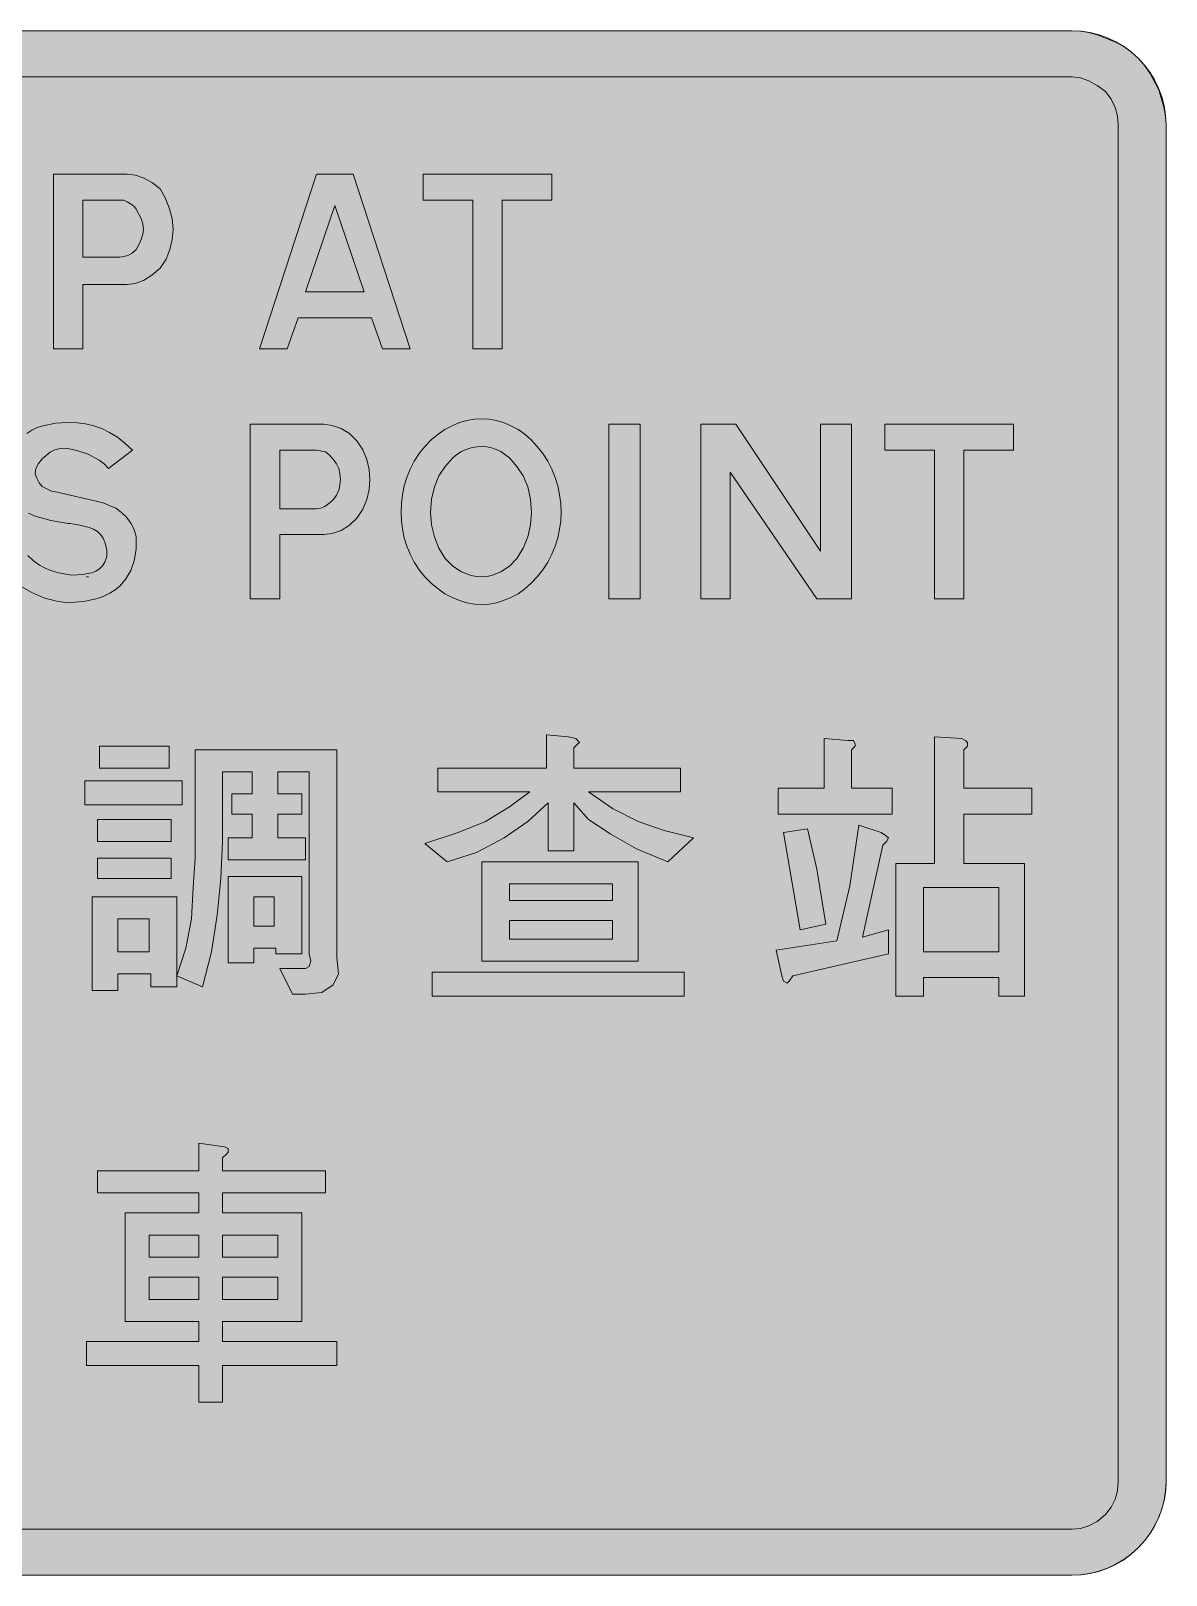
# Model space of a CAD drawing. Header units: metres. Extents: x 100 to 468, y 11 to 263.
# Drawn here: x 283 to 468.2, y 10.8 to 262.8 of the extents above; entities that cross this region are included whole.
import ezdxf

# ---------------------------------------------------------------- set-up
doc = ezdxf.new("R2010")
doc.units = ezdxf.units.M
for name, color, linetype, true_color in [('FILL_BLUE_0000FF', 7, 'Continuous', 0x0000ff), ('FILL_WHITE_FFFFFF', 7, 'Continuous', 0xffffff), ('STROKE_BLUE_0000FF', 7, 'Continuous', 0x0000ff), ('STROKE_WHITE_FFFFFF', 7, 'Continuous', 0xffffff)]:
    doc.layers.add(name, color=color, linetype=linetype, true_color=true_color)

msp = doc.modelspace()

# ---------------------------------------------------------------- hatches: boundary and pattern name
at = {"layer": 'FILL_BLUE_0000FF', "true_color": 0x0000ff}
h = msp.add_hatch(color=7, dxfattribs=at)
h.dxf.hatch_style = 1
h.paths.add_polyline_path([(452.85, 255.3), (454.2, 255.14), (455.55, 254.66), (456.9, 253.91), (458.25, 252.9), (459.21, 251.68), (459.86, 250.31), (460.23, 248.89), (460.35, 247.5), (460.35, 26.1), (460.23, 24.58), (459.86, 23.17), (459.21, 21.88), (458.25, 20.7), (456.9, 19.57), (455.55, 18.82), (454.2, 18.42), (452.85, 18.3), (115.35, 18.3), (113.96, 18.42), (112.54, 18.82), (111.17, 19.57), (110.54, 20.08), (109.95, 20.7), (108.99, 21.88), (108.34, 23.17), (107.97, 24.58), (107.85, 26.1), (107.85, 247.5), (107.89, 248.89), (108.15, 250.5), (109.05, 251.81), (109.95, 252.9), (111.17, 253.91), (112.54, 254.66), (113.96, 255.14), (115.35, 255.3), (452.85, 255.3)])
at = {"layer": 'FILL_WHITE_FFFFFF', "true_color": 0xffffff}
h = msp.add_hatch(color=7, dxfattribs=at)
h.dxf.hatch_style = 1
h.paths.add_polyline_path([(452.85, 262.8), (454.2, 262.74), (455.55, 262.54), (456.9, 262.17), (458.25, 261.6), (459.77, 261.04), (461.18, 260.29), (462.47, 259.36), (463.65, 258.3), (464.67, 257.12), (465.53, 255.86), (466.95, 253.2), (467.78, 250.35), (468.05, 248.9), (468.15, 247.5), (468.15, 26.1), (468.08, 24.64), (467.87, 23.19), (467.52, 21.76), (467.03, 20.36), (466.39, 19.01), (465.62, 17.7), (464.7, 16.47), (463.65, 15.3), (462.39, 14.16), (461.08, 13.2), (459.73, 12.43), (458.36, 11.81), (456.98, 11.35), (455.59, 11.04), (454.21, 10.86), (452.85, 10.8), (115.35, 10.8), (113.98, 10.86), (112.57, 11.04), (111.14, 11.35), (109.73, 11.81), (108.34, 12.43), (107, 13.2), (105.73, 14.16), (104.55, 15.3), (103.5, 16.47), (102.58, 17.7), (101.81, 19.01), (101.18, 20.36), (100.68, 21.76), (100.33, 23.19), (100.12, 24.64), (100.05, 26.1), (100.05, 247.5), (100.13, 249.06), (100.37, 250.58), (100.76, 252.05), (101.29, 253.46), (101.94, 254.8), (102.71, 256.06), (103.58, 257.23), (104.55, 258.3), (105.72, 259.35), (106.95, 260.27), (108.26, 261.04), (109.61, 261.67), (111.01, 262.17), (112.44, 262.52), (113.89, 262.73), (115.35, 262.8), (452.85, 262.8)])
h = msp.add_hatch(color=7, dxfattribs=at)
h.dxf.hatch_style = 1
h.paths.add_polyline_path([(301.46, 238.76), (302.83, 238.01), (304.05, 237), (304.88, 235.55), (305.55, 233.92), (305.99, 232.19), (306.15, 230.4), (306.03, 228.78), (305.66, 227.14), (305.01, 225.55), (304.05, 224.1), (302.7, 222.92), (301.35, 222.07), (300, 221.57), (298.65, 221.4), (291.45, 221.4), (291.45, 210.9), (286.65, 210.9), (286.65, 239.4), (298.65, 239.4), (300.04, 239.24), (301.46, 238.76)])
h.paths.add_polyline_path([(297.45, 225.9), (298.13, 225.96), (298.8, 226.16), (299.48, 226.53), (300.15, 227.1), (300.59, 227.87), (300.98, 228.75), (301.25, 229.63), (301.35, 230.4), (301.25, 231.3), (300.98, 232.16), (300.15, 233.7), (299.87, 234.1), (299.51, 234.41), (298.65, 234.9), (298.05, 235.16), (297.45, 235.2), (291.45, 235.2), (291.45, 225.9), (297.45, 225.9)], flags=16)
h = msp.add_hatch(color=7, dxfattribs=at)
h.dxf.hatch_style = 1
h.paths.add_polyline_path([(344.85, 210.9), (340.35, 210.9), (338.55, 216), (326.55, 216), (324.75, 210.9), (320.25, 210.9), (329.55, 239.4), (335.55, 239.4), (344.85, 210.9)])
h.paths.add_polyline_path([(327.75, 220.2), (337.35, 220.2), (332.55, 234.3), (327.75, 220.2)], flags=16)
h = msp.add_hatch(color=7, dxfattribs=at)
h.dxf.hatch_style = 1
h.paths.add_polyline_path([(367.95, 235.2), (359.85, 235.2), (359.85, 210.9), (355.05, 210.9), (355.05, 235.2), (346.95, 235.2), (346.95, 239.4), (367.95, 239.4), (367.95, 235.2)])
h = msp.add_hatch(color=7, dxfattribs=at)
h.dxf.hatch_style = 1
h.paths.add_polyline_path([(358.88, 199.22), (360.08, 198.87), (361.28, 198.37), (362.44, 197.74), (363.55, 196.97), (364.6, 196.05), (365.55, 195), (366.49, 193.83), (367.3, 192.6), (367.97, 191.29), (368.51, 189.94), (368.93, 188.54), (369.22, 187.11), (369.39, 185.66), (369.45, 184.2), (369.39, 182.84), (369.22, 181.46), (368.93, 180.09), (368.51, 178.72), (367.97, 177.39), (367.3, 176.1), (366.49, 174.86), (365.55, 173.7), (364.6, 172.65), (363.55, 171.73), (362.44, 170.96), (361.28, 170.32), (360.08, 169.83), (358.88, 169.48), (357.7, 169.27), (356.55, 169.2), (355.31, 169.27), (354.08, 169.48), (352.87, 169.83), (351.68, 170.32), (350.51, 170.96), (349.38, 171.73), (348.29, 172.65), (347.25, 173.7), (346.31, 174.86), (345.5, 176.1), (344.83, 177.39), (344.29, 178.72), (343.87, 180.09), (343.58, 181.46), (343.41, 182.84), (343.35, 184.2), (343.41, 185.66), (343.58, 187.11), (343.87, 188.54), (344.29, 189.94), (344.83, 191.29), (345.5, 192.6), (346.31, 193.83), (347.25, 195), (348.29, 196.05), (349.38, 196.97), (350.51, 197.74), (351.68, 198.37), (352.87, 198.87), (354.08, 199.22), (355.31, 199.43), (356.55, 199.5), (357.7, 199.43), (358.88, 199.22)])
h.paths.add_polyline_path([(354.81, 194.78), (353.99, 194.51), (353.21, 194.14), (352.47, 193.67), (351.78, 193.1), (350.55, 191.7), (349.54, 190.19), (348.79, 188.4), (348.31, 186.38), (348.15, 184.2), (348.31, 182.18), (348.79, 180.22), (349.54, 178.38), (350.55, 176.7), (351.78, 175.47), (353.21, 174.52), (354.81, 173.92), (355.66, 173.76), (356.55, 173.7), (357.34, 173.76), (358.12, 173.92), (359.63, 174.52), (361.02, 175.47), (362.25, 176.7), (363.26, 178.38), (364.01, 180.22), (364.49, 182.18), (364.65, 184.2), (364.49, 186.38), (364.01, 188.4), (363.26, 190.19), (362.25, 191.7), (361.02, 193.1), (359.63, 194.14), (358.88, 194.51), (358.12, 194.78), (357.34, 194.94), (356.55, 195), (355.66, 194.94), (354.81, 194.78)], flags=16)
h = msp.add_hatch(color=7, dxfattribs=at)
h.dxf.hatch_style = 1
h.paths.add_polyline_path([(294.92, 192.13), (294.11, 192.76), (292.31, 193.72), (290.46, 194.35), (288.75, 194.7), (287.73, 194.64), (286.88, 194.44), (286.13, 194.07), (285.45, 193.5), (284.79, 192.95), (284.21, 192.22), (283.8, 191.39), (283.65, 190.5), (283.93, 189.79), (284.33, 189.07), (284.83, 188.47), (285.45, 188.1), (286.35, 187.69), (287.25, 187.5), (293.85, 186), (294.75, 185.81), (295.65, 185.4), (296.81, 184.91), (297.75, 184.2), (298.59, 183.42), (299.29, 182.47), (299.82, 181.42), (300.15, 180.3), (300.15, 178.2), (299.81, 176.33), (299.25, 174.75), (298.46, 173.39), (297.45, 172.2), (296.71, 171.57), (295.85, 171.02), (294.89, 170.55), (293.85, 170.17), (291.63, 169.67), (289.35, 169.5), (288.24, 169.55), (287.16, 169.71), (285.08, 170.29), (283.11, 171.15), (281.25, 172.2), (279.45, 173.32), (277.65, 174.9), (281.55, 178.2), (282.46, 177.17), (283.41, 176.32), (284.38, 175.63), (285.38, 175.09), (286.4, 174.67), (287.46, 174.36), (289.65, 174), (291.38, 174.07), (292.91, 174.37), (293.58, 174.64), (294.16, 175.01), (294.66, 175.49), (295.05, 176.1), (295.34, 177.05), (295.35, 178.05), (295.13, 179.05), (294.75, 180), (294.35, 180.61), (293.82, 181.09), (293.2, 181.47), (292.5, 181.76), (290.95, 182.15), (289.35, 182.4), (289.05, 182.4), (286.24, 182.89), (283.65, 183.6), (282.6, 184.09), (282.05, 184.4), (281.55, 184.8), (280.92, 185.29), (280.37, 185.86), (279.9, 186.5), (279.53, 187.2), (279.02, 188.77), (278.85, 190.5), (279.02, 192.24), (279.53, 193.84), (280.37, 195.27), (281.55, 196.5), (282.28, 197.12), (283.1, 197.63), (284, 198.05), (284.96, 198.37), (286.99, 198.78), (289.05, 198.9), (290.49, 198.84), (291.87, 198.66), (293.22, 198.35), (294.53, 197.89), (295.81, 197.27), (297.07, 196.5), (298.31, 195.54), (299.55, 194.4), (295.65, 191.4), (294.92, 192.13)])
h = msp.add_hatch(color=7, dxfattribs=at)
h.dxf.hatch_style = 1
h.paths.add_polyline_path([(333.56, 197.92), (334.93, 197.08), (336.15, 195.9), (337.11, 194.45), (337.76, 192.86), (338.13, 191.22), (338.25, 189.6), (338.13, 187.98), (337.76, 186.34), (337.11, 184.75), (336.15, 183.3), (334.93, 182.12), (333.56, 181.27), (332.14, 180.77), (330.75, 180.6), (323.55, 180.6), (323.55, 170.1), (318.75, 170.1), (318.75, 198.6), (330.75, 198.6), (332.14, 198.43), (333.56, 197.92)])
h.paths.add_polyline_path([(329.55, 184.8), (330.23, 184.91), (330.9, 185.21), (331.58, 185.69), (332.25, 186.3), (332.82, 187.03), (333.19, 187.84), (333.39, 188.7), (333.45, 189.6), (333.39, 190.5), (333.19, 191.36), (332.82, 192.17), (332.25, 192.9), (331.65, 193.61), (331.05, 194.1), (329.55, 194.4), (323.55, 194.4), (323.55, 184.8), (329.55, 184.8)], flags=16)
h = msp.add_hatch(color=7, dxfattribs=at)
h.dxf.hatch_style = 1
h.paths.add_polyline_path([(377.25, 198.6), (382.35, 198.6), (382.35, 170.1), (377.25, 170.1), (377.25, 198.6)])
h = msp.add_hatch(color=7, dxfattribs=at)
h.dxf.hatch_style = 1
h.paths.add_polyline_path([(397.05, 190.8), (397.05, 170.1), (392.25, 170.1), (392.25, 198.6), (397.95, 198.6), (411.75, 177.9), (411.75, 198.6), (416.85, 198.6), (416.85, 170.1), (411.15, 170.1), (397.05, 190.8)])
h = msp.add_hatch(color=7, dxfattribs=at)
h.dxf.hatch_style = 1
h.paths.add_polyline_path([(443.25, 194.4), (435.15, 194.4), (435.15, 170.1), (430.35, 170.1), (430.35, 194.4), (422.25, 194.4), (422.25, 198.6), (443.25, 198.6), (443.25, 194.4)])
h = msp.add_hatch(color=7, dxfattribs=at)
h.dxf.hatch_style = 1
h.paths.add_polyline_path([(370.65, 147.6), (371.85, 147.3), (372.45, 146.7), (372.15, 146.4), (371.55, 145.8), (371.55, 142.5), (388.95, 142.5), (388.95, 138.6), (373.95, 138.6), (377.85, 135.9), (382.05, 133.8), (386.25, 132.3), (391.05, 131.1), (386.85, 127.2), (381.75, 129.3), (377.55, 131.7), (373.95, 134.1), (371.55, 136.8), (371.55, 129), (367.35, 129), (367.35, 136.8), (364.05, 133.8), (360.15, 131.1), (355.65, 128.7), (350.85, 127.2), (347.25, 130.2), (352.65, 132), (357.15, 133.8), (361.05, 136.2), (364.35, 138.6), (349.35, 138.6), (349.35, 142.5), (367.05, 142.5), (367.05, 147.9), (370.65, 147.6)])
h = msp.add_hatch(color=7, dxfattribs=at)
h.dxf.hatch_style = 1
h.paths.add_polyline_path([(412.35, 139.2), (412.35, 147.3), (416.25, 147), (417.15, 147), (417.45, 146.4), (417.45, 146.1), (416.85, 145.5), (416.85, 139.2), (423.45, 139.2), (423.45, 135), (404.85, 135), (404.85, 139.2), (412.35, 139.2)])
h = msp.add_hatch(color=7, dxfattribs=at)
h.dxf.hatch_style = 1
h.paths.add_polyline_path([(430.35, 147.6), (434.85, 147.3), (435.45, 147), (435.75, 146.7), (435.75, 146.1), (435.15, 145.5), (435.15, 139.2), (446.25, 139.2), (446.25, 135), (435.15, 135), (435.15, 126.9), (445.05, 126.9), (445.05, 105.3), (440.85, 105.3), (440.85, 108.3), (428.55, 108.3), (428.55, 105.3), (424.05, 105.3), (424.05, 126.9), (430.35, 126.9), (430.35, 147.6)])
h.paths.add_polyline_path([(440.85, 123), (428.55, 123), (428.55, 112.5), (440.85, 112.5), (440.85, 123)], flags=16)
h = msp.add_hatch(color=7, dxfattribs=at)
h.dxf.hatch_style = 1
h.paths.add_polyline_path([(305.55, 146.1), (305.55, 142.5), (294.15, 142.5), (294.15, 146.1), (305.55, 146.1)])
h = msp.add_hatch(color=7, dxfattribs=at)
h.dxf.hatch_style = 1
h.paths.add_polyline_path([(308.25, 113.1), (309.15, 117.9), (309.45, 123), (309.75, 127.8), (309.75, 145.5), (332.85, 145.5), (332.85, 111.6), (333.15, 108.9), (332.25, 107.1), (330.45, 105.9), (327.75, 105.6), (325.65, 105.6), (323.55, 109.8), (326.55, 109.8), (327.75, 109.8), (328.35, 110.1), (328.65, 111), (328.35, 112.2), (328.35, 141.9), (323.25, 141.9), (323.25, 138.3), (327.15, 138.3), (327.15, 135), (323.25, 135), (323.25, 131.1), (327.75, 131.1), (327.75, 127.5), (315.15, 127.5), (315.15, 131.1), (319.05, 131.1), (319.05, 135), (315.75, 135), (315.75, 138.3), (319.05, 138.3), (319.05, 141.9), (314.25, 141.9), (314.25, 130.5), (313.95, 124.5), (313.35, 118.5), (312.45, 112.5), (310.95, 106.8), (306.75, 108.6), (308.25, 113.1)])
h = msp.add_hatch(color=7, dxfattribs=at)
h.dxf.hatch_style = 1
h.paths.add_polyline_path([(307.65, 140.4), (307.65, 136.5), (291.75, 136.5), (291.75, 140.4), (307.65, 140.4)])
h = msp.add_hatch(color=7, dxfattribs=at)
h.dxf.hatch_style = 1
h.paths.add_polyline_path([(305.85, 134.1), (305.85, 130.5), (293.85, 130.5), (293.85, 134.1), (305.85, 134.1)])
h = msp.add_hatch(color=7, dxfattribs=at)
h.dxf.hatch_style = 1
h.paths.add_polyline_path([(414.45, 114.3), (416.55, 123.3), (418.05, 133.2), (421.65, 132), (422.55, 131.4), (422.85, 131.1), (422.55, 130.5), (421.95, 129.9), (418.65, 114.9), (422.85, 116.1), (422.85, 112.2), (407.25, 108.6), (406.65, 107.7), (406.35, 107.4), (405.75, 107.7), (405.45, 108.6), (404.55, 112.8), (414.45, 114.3)])
h = msp.add_hatch(color=7, dxfattribs=at)
h.dxf.hatch_style = 1
h.paths.add_polyline_path([(405.75, 132), (409.65, 132.6), (411.15, 126), (412.65, 117), (408.45, 116.1), (405.75, 132)])
h = msp.add_hatch(color=7, dxfattribs=at)
h.dxf.hatch_style = 1
h.paths.add_polyline_path([(305.85, 127.8), (305.85, 124.5), (293.85, 124.5), (293.85, 127.8), (305.85, 127.8)])
h = msp.add_hatch(color=7, dxfattribs=at)
h.dxf.hatch_style = 1
h.paths.add_polyline_path([(356.55, 111), (356.55, 127.2), (382.05, 127.2), (382.05, 111), (356.55, 111)])
h.paths.add_polyline_path([(361.05, 123.6), (361.05, 120.9), (377.85, 120.9), (377.85, 123.6), (361.05, 123.6)], flags=16)
h.paths.add_polyline_path([(377.85, 117.6), (361.05, 117.6), (361.05, 114.6), (377.85, 114.6), (377.85, 117.6)], flags=16)
h = msp.add_hatch(color=7, dxfattribs=at)
h.dxf.hatch_style = 1
h.paths.add_polyline_path([(327.15, 124.8), (327.15, 112.2), (322.95, 112.2), (322.95, 113.1), (319.35, 113.1), (319.35, 110.7), (315.15, 110.7), (315.15, 124.8), (327.15, 124.8)])
h.paths.add_polyline_path([(322.65, 121.5), (319.35, 121.5), (319.35, 116.7), (322.65, 116.7), (322.65, 121.5)], flags=16)
h = msp.add_hatch(color=7, dxfattribs=at)
h.dxf.hatch_style = 1
h.paths.add_polyline_path([(306.75, 121.5), (306.75, 106.8), (302.55, 106.8), (302.55, 108.9), (297.15, 108.9), (297.15, 106.2), (292.95, 106.2), (292.95, 121.5), (306.75, 121.5)])
h.paths.add_polyline_path([(302.25, 117.9), (297.15, 117.9), (297.15, 112.5), (302.25, 112.5), (302.25, 117.9)], flags=16)
h = msp.add_hatch(color=7, dxfattribs=at)
h.dxf.hatch_style = 1
h.paths.add_polyline_path([(389.55, 109.2), (389.55, 105.3), (348.45, 105.3), (348.45, 109.2), (389.55, 109.2)])
h = msp.add_hatch(color=7, dxfattribs=at)
h.dxf.hatch_style = 1
h.paths.add_polyline_path([(315.15, 79.8), (314.85, 79.5), (314.25, 78.9), (314.25, 76.8), (331.05, 76.8), (331.05, 73.2), (314.25, 73.2), (314.25, 69.9), (327.15, 69.9), (327.15, 52.2), (314.25, 52.2), (314.25, 48.9), (332.85, 48.9), (332.85, 45), (314.25, 45), (314.25, 39), (310.35, 39), (310.35, 45), (292.05, 45), (292.05, 48.9), (310.35, 48.9), (310.35, 52.2), (298.35, 52.2), (298.35, 69.9), (310.35, 69.9), (310.35, 73.2), (293.85, 73.2), (293.85, 76.8), (310.35, 76.8), (310.35, 81.3), (314.55, 80.7), (315.15, 80.4), (315.15, 79.8)])
h.paths.add_polyline_path([(310.35, 62.7), (310.35, 66.3), (302.25, 66.3), (302.25, 62.7), (310.35, 62.7)], flags=16)
h.paths.add_polyline_path([(302.25, 55.8), (310.35, 55.8), (310.35, 59.4), (302.25, 59.4), (302.25, 55.8)], flags=16)
h.paths.add_polyline_path([(314.25, 66.3), (314.25, 62.7), (323.25, 62.7), (323.25, 66.3), (314.25, 66.3)], flags=16)
h.paths.add_polyline_path([(323.25, 59.4), (314.25, 59.4), (314.25, 55.8), (323.25, 55.8), (323.25, 59.4)], flags=16)

# ---------------------------------------------------------------- linework, layer by layer
at = {"layer": 'FILL_BLUE_0000FF', "lineweight": 0, "true_color": 0x0000ff}
msp.add_lwpolyline([(115.35, 255.3), (452.85, 255.3), (454.2, 255.14), (455.55, 254.66), (456.9, 253.91), (458.25, 252.9), (459.21, 251.68), (459.86, 250.31), (460.23, 248.89), (460.35, 247.5), (460.35, 26.1), (460.23, 24.58), (459.86, 23.17), (459.21, 21.88), (458.25, 20.7), (456.9, 19.57), (455.55, 18.82), (454.2, 18.42), (452.85, 18.3), (115.35, 18.3)], dxfattribs=at)
at = {"layer": 'FILL_WHITE_FFFFFF', "lineweight": 0, "true_color": 0xffffff}
for points in [[(115.35, 262.8), (452.85, 262.8), (454.2, 262.74), (455.55, 262.54), (456.9, 262.17), (458.25, 261.6), (459.77, 261.04), (461.18, 260.29), (462.47, 259.36), (463.65, 258.3), (464.67, 257.12), (465.53, 255.86), (466.95, 253.2), (467.78, 250.35), (468.05, 248.9), (468.15, 247.5), (468.15, 26.1), (468.08, 24.64), (467.87, 23.19), (467.52, 21.76), (467.03, 20.36), (466.39, 19.01), (465.62, 17.7), (464.7, 16.47), (463.65, 15.3), (462.39, 14.16), (461.08, 13.2), (459.73, 12.43), (458.36, 11.81), (456.98, 11.35), (455.59, 11.04), (454.21, 10.86), (452.85, 10.8), (115.35, 10.8)], [(282.28, 197.12), (283.1, 197.63), (284, 198.05), (284.96, 198.37), (286.99, 198.78), (289.05, 198.9), (290.49, 198.84), (291.87, 198.66), (293.22, 198.35), (294.53, 197.89), (295.81, 197.27), (297.07, 196.5), (298.31, 195.54), (299.55, 194.4), (295.65, 191.4), (294.92, 192.13), (294.11, 192.76), (292.31, 193.72), (290.46, 194.35), (288.75, 194.7), (287.73, 194.64), (286.88, 194.44), (286.13, 194.07), (285.45, 193.5), (284.79, 192.95), (284.21, 192.22), (283.8, 191.39), (283.65, 190.5), (283.93, 189.79), (284.33, 189.07), (284.83, 188.47), (285.45, 188.1), (286.35, 187.69), (287.25, 187.5), (293.85, 186), (294.75, 185.81), (295.65, 185.4), (296.81, 184.91), (297.75, 184.2), (298.59, 183.42), (299.29, 182.47), (299.82, 181.42), (300.15, 180.3), (300.15, 178.2), (299.81, 176.33), (299.25, 174.75), (298.46, 173.39), (297.45, 172.2), (296.71, 171.57), (295.85, 171.02), (294.89, 170.55), (293.85, 170.17), (291.63, 169.67), (289.35, 169.5), (288.24, 169.55), (287.16, 169.71), (285.08, 170.29), (283.11, 171.15), (281.25, 172.2)], [(282.46, 177.17), (283.41, 176.32), (284.38, 175.63), (285.38, 175.09), (286.4, 174.67), (287.46, 174.36), (289.65, 174), (291.38, 174.07), (292.91, 174.37), (293.58, 174.64), (294.16, 175.01), (294.66, 175.49), (295.05, 176.1), (295.34, 177.05), (295.35, 178.05), (295.13, 179.05), (294.75, 180), (294.35, 180.61), (293.82, 181.09), (293.2, 181.47), (292.5, 181.76), (290.95, 182.15), (289.35, 182.4), (289.05, 182.4), (286.24, 182.89), (283.65, 183.6), (282.6, 184.09)]]:
    msp.add_lwpolyline(points, dxfattribs=at)
for points in [[(301.46, 238.76), (302.83, 238.01), (304.05, 237), (304.88, 235.55), (305.55, 233.92), (305.99, 232.19), (306.15, 230.4), (306.03, 228.78), (305.66, 227.14), (305.01, 225.55), (304.05, 224.1), (302.7, 222.92), (301.35, 222.07), (300, 221.57), (298.65, 221.4), (291.45, 221.4), (291.45, 210.9), (286.65, 210.9), (286.65, 239.4), (298.65, 239.4), (300.04, 239.24)], [(344.85, 210.9), (340.35, 210.9), (338.55, 216), (326.55, 216), (324.75, 210.9), (320.25, 210.9), (329.55, 239.4), (335.55, 239.4)], [(367.95, 235.2), (359.85, 235.2), (359.85, 210.9), (355.05, 210.9), (355.05, 235.2), (346.95, 235.2), (346.95, 239.4), (367.95, 239.4)], [(297.45, 225.9), (298.13, 225.96), (298.8, 226.16), (299.48, 226.53), (300.15, 227.1), (300.59, 227.87), (300.98, 228.75), (301.25, 229.63), (301.35, 230.4), (301.25, 231.3), (300.98, 232.16), (300.15, 233.7), (299.87, 234.1), (299.51, 234.41), (298.65, 234.9), (298.05, 235.16), (297.45, 235.2), (291.45, 235.2), (291.45, 225.9)], [(327.75, 220.2), (337.35, 220.2), (332.55, 234.3)], [(358.88, 199.22), (360.08, 198.87), (361.28, 198.37), (362.44, 197.74), (363.55, 196.97), (364.6, 196.05), (365.55, 195), (366.49, 193.83), (367.3, 192.6), (367.97, 191.29), (368.51, 189.94), (368.93, 188.54), (369.22, 187.11), (369.39, 185.66), (369.45, 184.2), (369.39, 182.84), (369.22, 181.46), (368.93, 180.09), (368.51, 178.72), (367.97, 177.39), (367.3, 176.1), (366.49, 174.86), (365.55, 173.7), (364.6, 172.65), (363.55, 171.73), (362.44, 170.96), (361.28, 170.32), (360.08, 169.83), (358.88, 169.48), (357.7, 169.27), (356.55, 169.2), (355.31, 169.27), (354.08, 169.48), (352.87, 169.83), (351.68, 170.32), (350.51, 170.96), (349.38, 171.73), (348.29, 172.65), (347.25, 173.7), (346.31, 174.86), (345.5, 176.1), (344.83, 177.39), (344.29, 178.72), (343.87, 180.09), (343.58, 181.46), (343.41, 182.84), (343.35, 184.2), (343.41, 185.66), (343.58, 187.11), (343.87, 188.54), (344.29, 189.94), (344.83, 191.29), (345.5, 192.6), (346.31, 193.83), (347.25, 195), (348.29, 196.05), (349.38, 196.97), (350.51, 197.74), (351.68, 198.37), (352.87, 198.87), (354.08, 199.22), (355.31, 199.43), (356.55, 199.5), (357.7, 199.43)], [(333.56, 197.92), (334.93, 197.08), (336.15, 195.9), (337.11, 194.45), (337.76, 192.86), (338.13, 191.22), (338.25, 189.6), (338.13, 187.98), (337.76, 186.34), (337.11, 184.75), (336.15, 183.3), (334.93, 182.12), (333.56, 181.27), (332.14, 180.77), (330.75, 180.6), (323.55, 180.6), (323.55, 170.1), (318.75, 170.1), (318.75, 198.6), (330.75, 198.6), (332.14, 198.43)], [(377.25, 198.6), (382.35, 198.6), (382.35, 170.1), (377.25, 170.1)], [(397.05, 190.8), (397.05, 170.1), (392.25, 170.1), (392.25, 198.6), (397.95, 198.6), (411.75, 177.9), (411.75, 198.6), (416.85, 198.6), (416.85, 170.1), (411.15, 170.1)], [(443.25, 194.4), (435.15, 194.4), (435.15, 170.1), (430.35, 170.1), (430.35, 194.4), (422.25, 194.4), (422.25, 198.6), (443.25, 198.6)], [(329.55, 184.8), (330.23, 184.91), (330.9, 185.21), (331.58, 185.69), (332.25, 186.3), (332.82, 187.03), (333.19, 187.84), (333.39, 188.7), (333.45, 189.6), (333.39, 190.5), (333.19, 191.36), (332.82, 192.17), (332.25, 192.9), (331.65, 193.61), (331.05, 194.1), (329.55, 194.4), (323.55, 194.4), (323.55, 184.8)], [(354.81, 194.78), (353.99, 194.51), (353.21, 194.14), (352.47, 193.67), (351.78, 193.1), (350.55, 191.7), (349.54, 190.19), (348.79, 188.4), (348.31, 186.38), (348.15, 184.2), (348.31, 182.18), (348.79, 180.22), (349.54, 178.38), (350.55, 176.7), (351.78, 175.47), (353.21, 174.52), (354.81, 173.92), (355.66, 173.76), (356.55, 173.7), (357.34, 173.76), (358.12, 173.92), (359.63, 174.52), (361.02, 175.47), (362.25, 176.7), (363.26, 178.38), (364.01, 180.22), (364.49, 182.18), (364.65, 184.2), (364.49, 186.38), (364.01, 188.4), (363.26, 190.19), (362.25, 191.7), (361.02, 193.1), (359.63, 194.14), (358.88, 194.51), (358.12, 194.78), (357.34, 194.94), (356.55, 195), (355.66, 194.94)], [(370.65, 147.6), (371.85, 147.3), (372.45, 146.7), (372.15, 146.4), (371.55, 145.8), (371.55, 142.5), (388.95, 142.5), (388.95, 138.6), (373.95, 138.6), (377.85, 135.9), (382.05, 133.8), (386.25, 132.3), (391.05, 131.1), (386.85, 127.2), (381.75, 129.3), (377.55, 131.7), (373.95, 134.1), (371.55, 136.8), (371.55, 129), (367.35, 129), (367.35, 136.8), (364.05, 133.8), (360.15, 131.1), (355.65, 128.7), (350.85, 127.2), (347.25, 130.2), (352.65, 132), (357.15, 133.8), (361.05, 136.2), (364.35, 138.6), (349.35, 138.6), (349.35, 142.5), (367.05, 142.5), (367.05, 147.9)], [(412.35, 139.2), (412.35, 147.3), (416.25, 147), (417.15, 147), (417.45, 146.4), (417.45, 146.1), (416.85, 145.5), (416.85, 139.2), (423.45, 139.2), (423.45, 135), (404.85, 135), (404.85, 139.2)], [(430.35, 147.6), (434.85, 147.3), (435.45, 147), (435.75, 146.7), (435.75, 146.1), (435.15, 145.5), (435.15, 139.2), (446.25, 139.2), (446.25, 135), (435.15, 135), (435.15, 126.9), (445.05, 126.9), (445.05, 105.3), (440.85, 105.3), (440.85, 108.3), (428.55, 108.3), (428.55, 105.3), (424.05, 105.3), (424.05, 126.9), (430.35, 126.9)], [(305.55, 146.1), (305.55, 142.5), (294.15, 142.5), (294.15, 146.1)], [(308.25, 113.1), (309.15, 117.9), (309.45, 123), (309.75, 127.8), (309.75, 145.5), (332.85, 145.5), (332.85, 111.6), (333.15, 108.9), (332.25, 107.1), (330.45, 105.9), (327.75, 105.6), (325.65, 105.6), (323.55, 109.8), (326.55, 109.8), (327.75, 109.8), (328.35, 110.1), (328.65, 111), (328.35, 112.2), (328.35, 141.9), (323.25, 141.9), (323.25, 138.3), (327.15, 138.3), (327.15, 135), (323.25, 135), (323.25, 131.1), (327.75, 131.1), (327.75, 127.5), (315.15, 127.5), (315.15, 131.1), (319.05, 131.1), (319.05, 135), (315.75, 135), (315.75, 138.3), (319.05, 138.3), (319.05, 141.9), (314.25, 141.9), (314.25, 130.5), (313.95, 124.5), (313.35, 118.5), (312.45, 112.5), (310.95, 106.8), (306.75, 108.6)], [(307.65, 140.4), (307.65, 136.5), (291.75, 136.5), (291.75, 140.4)], [(305.85, 134.1), (305.85, 130.5), (293.85, 130.5), (293.85, 134.1)], [(414.45, 114.3), (416.55, 123.3), (418.05, 133.2), (421.65, 132), (422.55, 131.4), (422.85, 131.1), (422.55, 130.5), (421.95, 129.9), (418.65, 114.9), (422.85, 116.1), (422.85, 112.2), (407.25, 108.6), (406.65, 107.7), (406.35, 107.4), (405.75, 107.7), (405.45, 108.6), (404.55, 112.8)], [(405.75, 132), (409.65, 132.6), (411.15, 126), (412.65, 117), (408.45, 116.1)], [(305.85, 127.8), (305.85, 124.5), (293.85, 124.5), (293.85, 127.8)], [(356.55, 111), (356.55, 127.2), (382.05, 127.2), (382.05, 111)], [(327.15, 124.8), (327.15, 112.2), (322.95, 112.2), (322.95, 113.1), (319.35, 113.1), (319.35, 110.7), (315.15, 110.7), (315.15, 124.8)], [(361.05, 123.6), (361.05, 120.9), (377.85, 120.9), (377.85, 123.6)], [(306.75, 121.5), (306.75, 106.8), (302.55, 106.8), (302.55, 108.9), (297.15, 108.9), (297.15, 106.2), (292.95, 106.2), (292.95, 121.5)], [(322.65, 121.5), (319.35, 121.5), (319.35, 116.7), (322.65, 116.7)], [(440.85, 123), (428.55, 123), (428.55, 112.5), (440.85, 112.5)], [(302.25, 117.9), (297.15, 117.9), (297.15, 112.5), (302.25, 112.5)], [(377.85, 117.6), (361.05, 117.6), (361.05, 114.6), (377.85, 114.6)], [(389.55, 109.2), (389.55, 105.3), (348.45, 105.3), (348.45, 109.2)], [(315.15, 79.8), (314.85, 79.5), (314.25, 78.9), (314.25, 76.8), (331.05, 76.8), (331.05, 73.2), (314.25, 73.2), (314.25, 69.9), (327.15, 69.9), (327.15, 52.2), (314.25, 52.2), (314.25, 48.9), (332.85, 48.9), (332.85, 45), (314.25, 45), (314.25, 39), (310.35, 39), (310.35, 45), (292.05, 45), (292.05, 48.9), (310.35, 48.9), (310.35, 52.2), (298.35, 52.2), (298.35, 69.9), (310.35, 69.9), (310.35, 73.2), (293.85, 73.2), (293.85, 76.8), (310.35, 76.8), (310.35, 81.3), (314.55, 80.7), (315.15, 80.4)], [(310.35, 62.7), (310.35, 66.3), (302.25, 66.3), (302.25, 62.7)], [(314.25, 66.3), (314.25, 62.7), (323.25, 62.7), (323.25, 66.3)], [(302.25, 55.8), (310.35, 55.8), (310.35, 59.4), (302.25, 59.4)], [(323.25, 59.4), (314.25, 59.4), (314.25, 55.8), (323.25, 55.8)]]:
    msp.add_lwpolyline(points, close=True, dxfattribs=at)
at = {"layer": 'STROKE_BLUE_0000FF', "lineweight": 0, "true_color": 0x0000ff}
for points in [[(468.15, 26.1), (468.15, 247.5), (468.07, 249.06), (467.83, 250.58), (467.44, 252.05), (466.91, 253.46), (466.26, 254.8), (465.49, 256.06), (464.62, 257.23), (463.65, 258.3), (462.48, 259.35), (461.25, 260.27), (459.94, 261.04), (458.59, 261.67), (457.19, 262.17), (455.76, 262.52), (454.31, 262.73), (452.85, 262.8), (115.35, 262.8)], [(115.35, 10.8), (452.85, 10.8), (454.31, 10.87), (455.76, 11.08), (457.19, 11.43), (458.59, 11.92), (459.94, 12.56), (461.25, 13.33), (462.48, 14.25), (463.65, 15.3), (464.62, 16.37), (465.49, 17.54), (466.26, 18.8), (466.91, 20.14), (467.44, 21.55), (467.83, 23.02), (468.07, 24.54), (468.15, 26.1)]]:
    msp.add_lwpolyline(points, dxfattribs=at)
at = {"layer": 'STROKE_WHITE_FFFFFF', "lineweight": 0, "true_color": 0xffffff}
for points in [[(377.25, 198.6), (382.35, 198.6), (382.35, 170.1), (377.25, 170.1), (377.25, 198.6)], [(292.05, 173.7), (292.35, 173.7)]]:
    msp.add_lwpolyline(points, dxfattribs=at)

doc.saveas('drawing.dxf')
